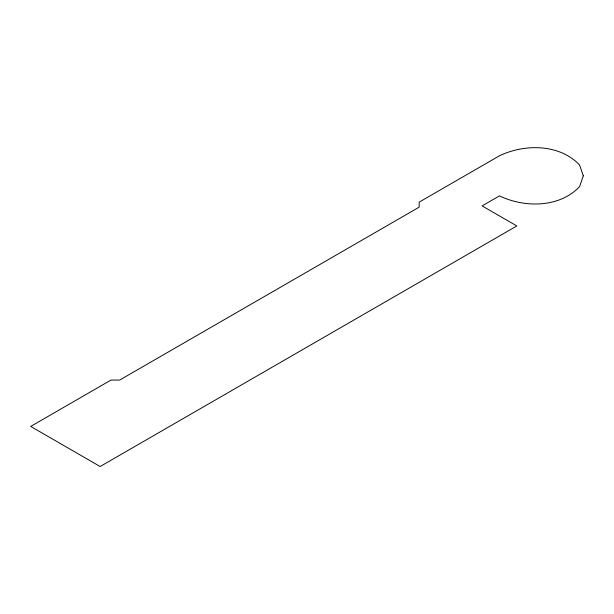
<?xml version="1.0" encoding="UTF-8"?>
<svg xmlns="http://www.w3.org/2000/svg" width="614" height="614" viewBox="0 0 614 614"><rect width="100%" height="100%" fill="white"/><g stroke="black" fill="none" stroke-linecap="round" stroke-linejoin="round"><path stroke-width="0.92" d="M583.3 175.834L579.562 186.679C559.369 207.916 524.533 207.916 499.466 195.881L482.105 205.905L516.834 225.952L100.151 466.517L30.7 426.423L110.996 380.066L119.676 380.066L419.17 207.156L419.17 202.144L499.466 155.787C524.533 143.753 559.369 143.745 579.562 164.982L583.3 175.834"/></g></svg>
